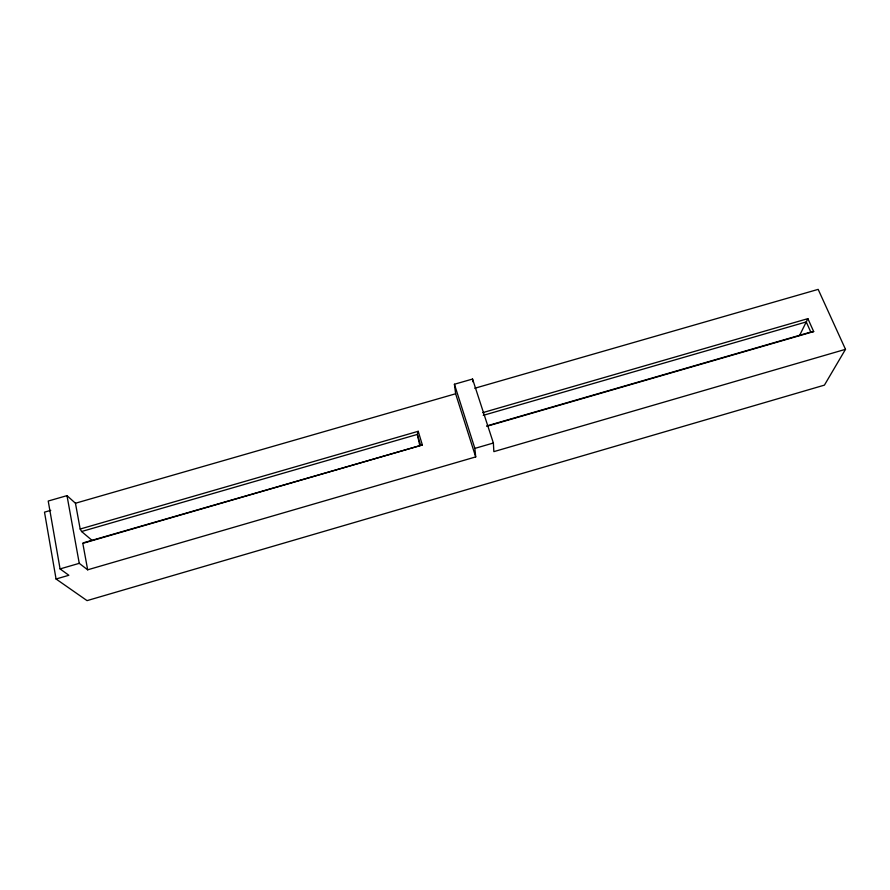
<?xml version="1.0" encoding="UTF-8"?>
<svg xmlns="http://www.w3.org/2000/svg" width="890" height="890" viewBox="0 0 890 890"><rect width="100%" height="100%" fill="white"/><g stroke="black" fill="none" stroke-linecap="round" stroke-linejoin="round"><path stroke-width="1.33" d="M50.775 510.348L44.5 512.151L56.059 579.001L68.853 575.274L60.075 568.91L48.227 501.037L66.995 495.641L75.45 503.239L80.178 529.027L418.222 431.294L417.343 434.42L419.68 445.089M799.554 335.519L807.886 318.642L813.683 331.581L487.075 426.21M474.759 388.262L818.166 289.372L845.5 349.325L824.418 385.136L87.053 600.628L56.059 579.001M845.5 349.325L493.861 451.63L493.372 443.02L472.557 379.04L454.423 384.246L474.859 448.393L475.705 456.915L87.665 569.811L82.814 543.345L83.66 542.733L422.349 444.967L418.222 431.294M60.075 568.91L79.254 563.337L87.665 569.811M474.859 448.393L493.372 443.02M482.669 412.66L807.886 318.642M80.178 529.027L81.602 531.519L417.343 434.42L420.558 445.122M483.248 415.352L806.262 321.924L810.779 332.059L813.683 331.581M486.685 425.965L810.779 332.059M82.814 543.345L422.349 444.967M75.45 503.239L455.624 393.769L454.423 384.246M81.602 531.519L91.915 540.252M455.624 393.769L475.705 456.915M66.995 495.641L79.254 563.337M472.557 379.04L472.801 381.777"/></g></svg>
